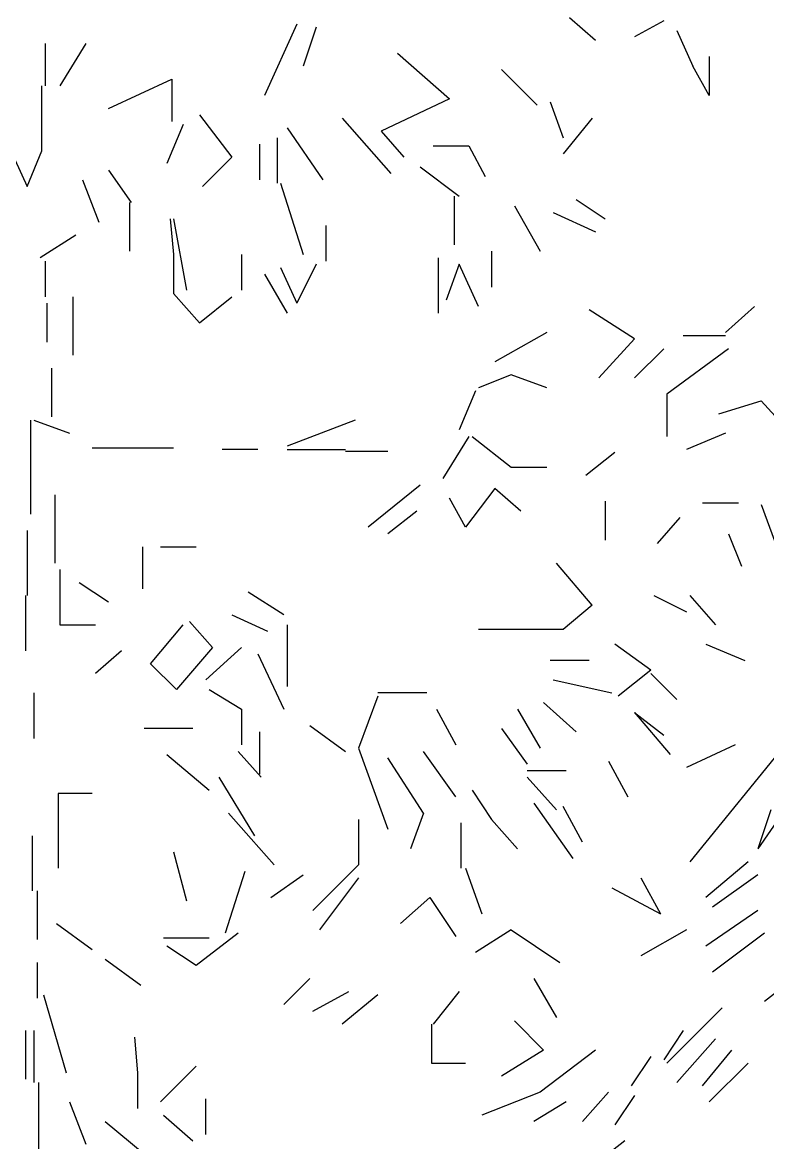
# Model space of a CAD drawing. Header units: metres. Extents: x -3.9 to 3.3, y 0 to 12.9.
# Drawn here: x 0.041 to 1.384, y 5.502 to 7.521 of the extents above; entities that cross this region are included whole.
import ezdxf

# ---------------------------------------------------------------- set-up
doc = ezdxf.new("R2010")
doc.units = ezdxf.units.M
doc.header["$LTSCALE"] = 0.2

msp = doc.modelspace()

# ---------------------------------------------------------------- linework, layer by layer
at = {"linetype": 'Continuous'}
for p, q in [((0.5355, 7.5184), (0.477, 7.3896)), ((0.5706, 7.5125), (0.5472, 7.4423)), ((0.5706, 7.5125), (0.5472, 7.4423)), ((0.5706, 7.5125), (0.5472, 7.4423)), ((1.027, 7.5301), (1.0739, 7.4891)), ((1.027, 7.5301), (1.0739, 7.4891)), ((1.027, 7.5301), (1.0739, 7.4891)), ((1.027, 7.5301), (1.0739, 7.4891)), ((1.1968, 7.5242), (1.1441, 7.495)), ((1.1968, 7.5242), (1.1441, 7.495)), ((1.1968, 7.5242), (1.1441, 7.495)), ((1.1968, 7.5242), (1.1441, 7.495)), ((1.1968, 7.5242), (1.1441, 7.495)), ((1.1968, 7.5242), (1.1441, 7.495)), ((1.2202, 7.5067), (1.2494, 7.4423)), ((1.2202, 7.5067), (1.2494, 7.4423)), ((1.2202, 7.5067), (1.2494, 7.4423)), ((1.2202, 7.5067), (1.2494, 7.4423)), ((1.2202, 7.5067), (1.2494, 7.4423)), ((1.2202, 7.5067), (1.2494, 7.4423)), ((1.2202, 7.5067), (1.2494, 7.4423)), ((1.2202, 7.5067), (1.2494, 7.4423)), ((1.2202, 7.5067), (1.2494, 7.4423)), ((1.2202, 7.5067), (1.2494, 7.4423)), ((0.0819, 7.4833), (0.0819, 7.4072)), ((0.0819, 7.4833), (0.0819, 7.4072)), ((0.0819, 7.4833), (0.0819, 7.4072)), ((0.0819, 7.4833), (0.0819, 7.4072)), ((0.0819, 7.4833), (0.0819, 7.4072)), ((0.0819, 7.4833), (0.0819, 7.4072)), ((0.0819, 7.4833), (0.0819, 7.4072)), ((0.1551, 7.4833), (0.1083, 7.4072)), ((0.1551, 7.4833), (0.1083, 7.4072)), ((0.1551, 7.4833), (0.1083, 7.4072)), ((0.1551, 7.4833), (0.1083, 7.4072)), ((0.1551, 7.4833), (0.1083, 7.4072)), ((0.1551, 7.4833), (0.1083, 7.4072)), ((0.7169, 7.4657), (0.8105, 7.3838)), ((0.7169, 7.4657), (0.8105, 7.3838)), ((0.7169, 7.4657), (0.8105, 7.3838)), ((0.7169, 7.4657), (0.8105, 7.3838)), ((0.7169, 7.4657), (0.8105, 7.3838)), ((0.7169, 7.4657), (0.8105, 7.3838)), ((0.7169, 7.4657), (0.8105, 7.3838)), ((0.7169, 7.4657), (0.8105, 7.3838)), ((0.7169, 7.4657), (0.8105, 7.3838)), ((0.7169, 7.4657), (0.8105, 7.3838)), ((0.7169, 7.4657), (0.8105, 7.3838)), ((0.7169, 7.4657), (0.8105, 7.3838)), ((1.2787, 7.4599), (1.2787, 7.3896)), ((0.9042, 7.4364), (0.9685, 7.3721)), ((0.9042, 7.4364), (0.9685, 7.3721)), ((0.9042, 7.4364), (0.9685, 7.3721)), ((1.2787, 7.3896), (1.2494, 7.4423)), ((0.1961, 7.3662), (0.3102, 7.4189)), ((0.1961, 7.3662), (0.3102, 7.4189)), ((0.1961, 7.3662), (0.3102, 7.4189)), ((0.1961, 7.3662), (0.3102, 7.4189)), ((0.1961, 7.3662), (0.3102, 7.4189)), ((0.1961, 7.3662), (0.3102, 7.4189)), ((0.3102, 7.4189), (0.3102, 7.3428)), ((0.3102, 7.4189), (0.3102, 7.3428)), ((0.3102, 7.4189), (0.3102, 7.3428)), ((0.3102, 7.4189), (0.3102, 7.3428)), ((0.3102, 7.4189), (0.3102, 7.3428)), ((0.3102, 7.4189), (0.3102, 7.3428)), ((0.0761, 7.2901), (0.0761, 7.4072)), ((0.8105, 7.3838), (0.6876, 7.3253)), ((0.8105, 7.3838), (0.6876, 7.3253)), ((0.8105, 7.3838), (0.6876, 7.3253)), ((0.8105, 7.3838), (0.6876, 7.3253)), ((0.8105, 7.3838), (0.6876, 7.3253)), ((0.8105, 7.3838), (0.6876, 7.3253)), ((0.8105, 7.3838), (0.6876, 7.3253)), ((0.8105, 7.3838), (0.6876, 7.3253)), ((0.8105, 7.3838), (0.6876, 7.3253)), ((0.8105, 7.3838), (0.6876, 7.3253)), ((0.8105, 7.3838), (0.6876, 7.3253)), ((0.8105, 7.3838), (0.6876, 7.3253)), ((0.9919, 7.3779), (1.0153, 7.3135)), ((0.9919, 7.3779), (1.0153, 7.3135)), ((0.9919, 7.3779), (1.0153, 7.3135)), ((0.3599, 7.3545), (0.4184, 7.2784)), ((0.3599, 7.3545), (0.4184, 7.2784)), ((0.3306, 7.337), (0.3014, 7.2667)), ((0.5179, 7.3311), (0.5823, 7.2375)), ((0.5179, 7.3311), (0.5823, 7.2375)), ((0.5179, 7.3311), (0.5823, 7.2375)), ((0.5179, 7.3311), (0.5823, 7.2375)), ((0.5179, 7.3311), (0.5823, 7.2375)), ((0.5179, 7.3311), (0.5823, 7.2375)), ((0.6174, 7.3487), (0.7052, 7.2492)), ((0.6174, 7.3487), (0.7052, 7.2492)), ((0.6174, 7.3487), (0.7052, 7.2492)), ((0.6174, 7.3487), (0.7052, 7.2492)), ((0.6174, 7.3487), (0.7052, 7.2492)), ((1.068, 7.3487), (1.0153, 7.2843)), ((1.068, 7.3487), (1.0153, 7.2843)), ((0.5004, 7.3135), (0.5004, 7.2316)), ((0.5004, 7.3135), (0.5004, 7.2316)), ((0.6876, 7.3253), (0.7286, 7.2784)), ((0.6876, 7.3253), (0.7286, 7.2784)), ((0.6876, 7.3253), (0.7286, 7.2784)), ((0.6876, 7.3253), (0.7286, 7.2784)), ((0.6876, 7.3253), (0.7286, 7.2784)), ((0.6876, 7.3253), (0.7286, 7.2784)), ((0.6876, 7.3253), (0.7286, 7.2784)), ((0.6876, 7.3253), (0.7286, 7.2784)), ((0.6876, 7.3253), (0.7286, 7.2784)), ((0.6876, 7.3253), (0.7286, 7.2784)), ((0.6876, 7.3253), (0.7286, 7.2784)), ((0.6876, 7.3253), (0.7286, 7.2784)), ((0.0146, 7.3018), (0.0497, 7.2258)), ((0.0497, 7.2258), (0.0761, 7.2901)), ((0.4682, 7.3018), (0.4682, 7.2375)), ((0.4682, 7.3018), (0.4682, 7.2375)), ((0.7813, 7.2989), (0.8456, 7.2989)), ((0.7813, 7.2989), (0.8456, 7.2989)), ((0.7813, 7.2989), (0.8456, 7.2989)), ((0.7813, 7.2989), (0.8456, 7.2989)), ((0.7813, 7.2989), (0.8456, 7.2989)), ((0.7813, 7.2989), (0.8456, 7.2989)), ((0.7813, 7.2989), (0.8456, 7.2989)), ((0.7813, 7.2989), (0.8456, 7.2989)), ((0.8456, 7.2989), (0.8749, 7.2433)), ((0.8456, 7.2989), (0.8749, 7.2433)), ((0.8456, 7.2989), (0.8749, 7.2433)), ((0.8456, 7.2989), (0.8749, 7.2433)), ((0.8456, 7.2989), (0.8749, 7.2433)), ((0.8456, 7.2989), (0.8749, 7.2433)), ((0.8456, 7.2989), (0.8749, 7.2433)), ((0.8456, 7.2989), (0.8749, 7.2433)), ((0.4184, 7.2784), (0.3658, 7.2258)), ((0.4184, 7.2784), (0.3658, 7.2258)), ((0.1961, 7.255), (0.237, 7.1965)), ((0.7579, 7.2609), (0.8281, 7.2082)), ((0.7579, 7.2609), (0.8281, 7.2082)), ((0.7579, 7.2609), (0.8281, 7.2082)), ((0.7579, 7.2609), (0.8281, 7.2082)), ((0.7579, 7.2609), (0.8281, 7.2082)), ((0.7579, 7.2609), (0.8281, 7.2082)), ((0.7579, 7.2609), (0.8281, 7.2082)), ((0.7579, 7.2609), (0.8281, 7.2082)), ((0.7579, 7.2609), (0.8281, 7.2082)), ((0.1492, 7.2375), (0.1785, 7.1614)), ((0.1492, 7.2375), (0.1785, 7.1614)), ((0.1492, 7.2375), (0.1785, 7.1614)), ((0.1492, 7.2375), (0.1785, 7.1614)), ((0.5062, 7.2316), (0.5472, 7.1029)), ((0.5062, 7.2316), (0.5472, 7.1029)), ((0.8193, 7.2082), (0.8193, 7.1204)), ((0.8193, 7.2082), (0.8193, 7.1204)), ((0.8193, 7.2082), (0.8193, 7.1204)), ((0.8193, 7.2082), (0.8193, 7.1204)), ((0.8193, 7.2082), (0.8193, 7.1204)), ((0.8193, 7.2082), (0.8193, 7.1204)), ((0.8193, 7.2082), (0.8193, 7.1204)), ((0.8193, 7.2082), (0.8193, 7.1204)), ((0.8193, 7.2082), (0.8193, 7.1204)), ((0.8193, 7.2082), (0.8193, 7.1204)), ((0.2341, 7.1965), (0.2341, 7.1087)), ((0.2341, 7.1965), (0.2341, 7.1087)), ((0.2341, 7.1965), (0.2341, 7.1087)), ((0.9276, 7.1907), (0.9744, 7.1087)), ((0.9276, 7.1907), (0.9744, 7.1087)), ((1.0388, 7.2024), (1.0914, 7.1672)), ((0.9978, 7.1789), (1.0739, 7.1438)), ((0.9978, 7.1789), (1.0739, 7.1438)), ((0.3072, 7.1672), (0.3131, 7.1029)), ((0.3072, 7.1672), (0.3131, 7.1029)), ((0.3072, 7.1672), (0.3131, 7.1029)), ((0.3072, 7.1672), (0.3131, 7.1029)), ((0.3072, 7.1672), (0.3131, 7.1029)), ((0.3072, 7.1672), (0.3131, 7.1029)), ((0.3072, 7.1672), (0.3131, 7.1029)), ((0.3072, 7.1672), (0.3131, 7.1029)), ((0.3072, 7.1672), (0.3131, 7.1029)), ((0.3072, 7.1672), (0.3131, 7.1029)), ((0.3072, 7.1672), (0.3131, 7.1029)), ((0.3131, 7.1672), (0.3365, 7.0385)), ((0.3131, 7.1672), (0.3365, 7.0385)), ((0.5881, 7.1555), (0.5881, 7.0912)), ((0.5881, 7.1555), (0.5881, 7.0912)), ((0.5881, 7.1555), (0.5881, 7.0912)), ((0.5881, 7.1555), (0.5881, 7.0912)), ((0.1375, 7.138), (0.0731, 7.097)), ((0.1375, 7.138), (0.0731, 7.097)), ((0.1375, 7.138), (0.0731, 7.097)), ((0.1375, 7.138), (0.0731, 7.097)), ((0.8866, 7.1087), (0.8866, 7.0443)), ((0.8866, 7.1087), (0.8866, 7.0443)), ((0.0819, 7.0912), (0.0819, 7.0268)), ((0.3131, 7.1029), (0.3131, 7.0326)), ((0.3131, 7.1029), (0.3131, 7.0326)), ((0.3131, 7.1029), (0.3131, 7.0326)), ((0.3131, 7.1029), (0.3131, 7.0326)), ((0.3131, 7.1029), (0.3131, 7.0326)), ((0.3131, 7.1029), (0.3131, 7.0326)), ((0.3131, 7.1029), (0.3131, 7.0326)), ((0.3131, 7.1029), (0.3131, 7.0326)), ((0.3131, 7.1029), (0.3131, 7.0326)), ((0.3131, 7.1029), (0.3131, 7.0326)), ((0.3131, 7.1029), (0.3131, 7.0326)), ((0.436, 7.1029), (0.436, 7.0385)), ((0.436, 7.1029), (0.436, 7.0385)), ((0.436, 7.1029), (0.436, 7.0385)), ((0.79, 7.097), (0.79, 6.9975)), ((0.79, 7.097), (0.79, 6.9975)), ((0.79, 7.097), (0.79, 6.9975)), ((0.79, 7.097), (0.79, 6.9975)), ((0.79, 7.097), (0.79, 6.9975)), ((0.79, 7.097), (0.79, 6.9975)), ((0.79, 7.097), (0.79, 6.9975)), ((0.79, 7.097), (0.79, 6.9975)), ((0.79, 7.097), (0.79, 6.9975)), ((0.79, 7.097), (0.79, 6.9975)), ((0.477, 7.0678), (0.5179, 6.9975)), ((0.477, 7.0678), (0.5179, 6.9975)), ((0.477, 7.0678), (0.5179, 6.9975)), ((0.477, 7.0678), (0.5179, 6.9975)), ((0.477, 7.0678), (0.5179, 6.9975)), ((0.477, 7.0678), (0.5179, 6.9975)), ((0.5062, 7.0795), (0.5355, 7.0151)), ((0.5062, 7.0795), (0.5355, 7.0151)), ((0.5706, 7.0853), (0.5355, 7.0151)), ((0.5706, 7.0853), (0.5355, 7.0151)), ((0.8281, 7.0853), (0.8047, 7.0209)), ((0.8281, 7.0853), (0.8047, 7.0209)), ((0.8632, 7.0092), (0.8281, 7.0853)), ((0.8632, 7.0092), (0.8281, 7.0853)), ((0.1317, 7.0268), (0.1317, 6.9215)), ((0.1317, 7.0268), (0.1317, 6.9215)), ((0.3131, 7.0326), (0.3599, 6.98)), ((0.3131, 7.0326), (0.3599, 6.98)), ((0.3131, 7.0326), (0.3599, 6.98)), ((0.3131, 7.0326), (0.3599, 6.98)), ((0.3131, 7.0326), (0.3599, 6.98)), ((0.3131, 7.0326), (0.3599, 6.98)), ((0.3131, 7.0326), (0.3599, 6.98)), ((0.3131, 7.0326), (0.3599, 6.98)), ((0.3131, 7.0326), (0.3599, 6.98)), ((0.3131, 7.0326), (0.3599, 6.98)), ((0.3131, 7.0326), (0.3599, 6.98)), ((0.3599, 6.98), (0.4184, 7.0268)), ((0.3599, 6.98), (0.4184, 7.0268)), ((0.3599, 6.98), (0.4184, 7.0268)), ((0.3599, 6.98), (0.4184, 7.0268)), ((0.3599, 6.98), (0.4184, 7.0268)), ((0.3599, 6.98), (0.4184, 7.0268)), ((0.3599, 6.98), (0.4184, 7.0268)), ((0.3599, 6.98), (0.4184, 7.0268)), ((0.3599, 6.98), (0.4184, 7.0268)), ((0.3599, 6.98), (0.4184, 7.0268)), ((0.3599, 6.98), (0.4184, 7.0268)), ((0.0849, 7.0151), (0.0849, 6.9449)), ((0.0849, 7.0151), (0.0849, 6.9449)), ((0.0849, 7.0151), (0.0849, 6.9449)), ((0.0849, 7.0151), (0.0849, 6.9449)), ((0.0849, 7.0151), (0.0849, 6.9449)), ((0.0849, 7.0151), (0.0849, 6.9449)), ((0.0849, 7.0151), (0.0849, 6.9449)), ((0.0849, 7.0151), (0.0849, 6.9449)), ((1.3606, 7.0092), (1.3079, 6.9624)), ((1.3606, 7.0092), (1.3079, 6.9624)), ((1.3606, 7.0092), (1.3079, 6.9624)), ((1.1441, 6.9507), (1.0622, 7.0034)), ((1.1441, 6.9507), (1.0622, 7.0034)), ((1.1441, 6.9507), (1.0622, 7.0034)), ((1.1441, 6.9507), (1.0622, 7.0034)), ((0.9861, 6.9624), (0.8925, 6.9097)), ((0.9861, 6.9624), (0.8925, 6.9097)), ((0.9861, 6.9624), (0.8925, 6.9097)), ((0.9861, 6.9624), (0.8925, 6.9097)), ((1.1441, 6.9507), (1.0797, 6.8805)), ((1.1441, 6.9507), (1.0797, 6.8805)), ((1.3079, 6.9566), (1.2319, 6.9566)), ((1.3079, 6.9566), (1.2319, 6.9566)), ((1.3079, 6.9566), (1.2319, 6.9566)), ((1.3079, 6.9566), (1.2319, 6.9566)), ((1.1968, 6.9332), (1.1441, 6.8805)), ((1.1968, 6.9332), (1.1441, 6.8805)), ((1.1968, 6.9332), (1.1441, 6.8805)), ((1.1968, 6.9332), (1.1441, 6.8805)), ((1.3138, 6.9332), (1.2026, 6.8512)), ((1.3138, 6.9332), (1.2026, 6.8512)), ((1.3138, 6.9332), (1.2026, 6.8512)), ((1.3138, 6.9332), (1.2026, 6.8512)), ((0.0936, 6.898), (0.0936, 6.8103)), ((0.9217, 6.8863), (0.8632, 6.8629)), ((0.9217, 6.8863), (0.8632, 6.8629)), ((0.9217, 6.8863), (0.8632, 6.8629)), ((0.9217, 6.8863), (0.8632, 6.8629)), ((0.9217, 6.8863), (0.8632, 6.8629)), ((0.9217, 6.8863), (0.8632, 6.8629)), ((0.9217, 6.8863), (0.8632, 6.8629)), ((0.9217, 6.8863), (0.8632, 6.8629)), ((0.9217, 6.8863), (0.8632, 6.8629)), ((0.9861, 6.8629), (0.9217, 6.8863)), ((0.9861, 6.8629), (0.9217, 6.8863)), ((0.9861, 6.8629), (0.9217, 6.8863)), ((0.9861, 6.8629), (0.9217, 6.8863)), ((0.9861, 6.8629), (0.9217, 6.8863)), ((0.9861, 6.8629), (0.9217, 6.8863)), ((0.9861, 6.8629), (0.9217, 6.8863)), ((0.9861, 6.8629), (0.9217, 6.8863)), ((0.9861, 6.8629), (0.9217, 6.8863)), ((0.8573, 6.8571), (0.8281, 6.7869)), ((0.8573, 6.8571), (0.8281, 6.7869)), ((0.8573, 6.8571), (0.8281, 6.7869)), ((0.8573, 6.8571), (0.8281, 6.7869)), ((1.2026, 6.8512), (1.2026, 6.7752)), ((1.2026, 6.8512), (1.2026, 6.7752)), ((1.2026, 6.8512), (1.2026, 6.7752)), ((1.2026, 6.8512), (1.2026, 6.7752)), ((1.2962, 6.8161), (1.3723, 6.8395)), ((1.2962, 6.8161), (1.3723, 6.8395)), ((1.2962, 6.8161), (1.3723, 6.8395)), ((1.2962, 6.8161), (1.3723, 6.8395)), ((1.2962, 6.8161), (1.3723, 6.8395)), ((1.2962, 6.8161), (1.3723, 6.8395)), ((1.2962, 6.8161), (1.3723, 6.8395)), ((1.3723, 6.8395), (1.4309, 6.7752)), ((1.3723, 6.8395), (1.4309, 6.7752)), ((1.3723, 6.8395), (1.4309, 6.7752)), ((1.3723, 6.8395), (1.4309, 6.7752)), ((1.3723, 6.8395), (1.4309, 6.7752)), ((1.3723, 6.8395), (1.4309, 6.7752)), ((1.3723, 6.8395), (1.4309, 6.7752)), ((0.0556, 6.8044), (0.0556, 6.6347)), ((0.0556, 6.8044), (0.0556, 6.6347)), ((0.0556, 6.8044), (0.0556, 6.6347)), ((0.0556, 6.8044), (0.0556, 6.6347)), ((0.0556, 6.8044), (0.0556, 6.6347)), ((0.0614, 6.8044), (0.1258, 6.781)), ((0.0614, 6.8044), (0.1258, 6.781)), ((0.0614, 6.8044), (0.1258, 6.781)), ((0.6408, 6.8044), (0.5179, 6.7576)), ((0.6408, 6.8044), (0.5179, 6.7576)), ((0.6408, 6.8044), (0.5179, 6.7576)), ((0.6408, 6.8044), (0.5179, 6.7576)), ((0.6408, 6.8044), (0.5179, 6.7576)), ((0.6408, 6.8044), (0.5179, 6.7576)), ((0.8456, 6.7752), (0.7988, 6.6991)), ((0.8456, 6.7752), (0.7988, 6.6991)), ((0.8515, 6.7752), (0.9217, 6.7196)), ((0.8515, 6.7752), (0.9217, 6.7196)), ((0.8515, 6.7752), (0.9217, 6.7196)), ((0.8515, 6.7752), (0.9217, 6.7196)), ((1.3079, 6.781), (1.2377, 6.7517)), ((1.3079, 6.781), (1.2377, 6.7517)), ((1.3079, 6.781), (1.2377, 6.7517)), ((1.3079, 6.781), (1.2377, 6.7517)), ((1.3079, 6.781), (1.2377, 6.7517)), ((1.3079, 6.781), (1.2377, 6.7517)), ((1.3079, 6.781), (1.2377, 6.7517)), ((0.1668, 6.7547), (0.3131, 6.7547)), ((0.1668, 6.7547), (0.3131, 6.7547)), ((0.1668, 6.7547), (0.3131, 6.7547)), ((0.1668, 6.7547), (0.3131, 6.7547)), ((0.1668, 6.7547), (0.3131, 6.7547)), ((0.1668, 6.7547), (0.3131, 6.7547)), ((0.1668, 6.7547), (0.3131, 6.7547)), ((0.1668, 6.7547), (0.3131, 6.7547)), ((0.1668, 6.7547), (0.3131, 6.7547)), ((0.1668, 6.7547), (0.3131, 6.7547)), ((0.1668, 6.7547), (0.3131, 6.7547)), ((0.1668, 6.7547), (0.3131, 6.7547)), ((0.1668, 6.7547), (0.3131, 6.7547)), ((0.1668, 6.7547), (0.3131, 6.7547)), ((0.1668, 6.7547), (0.3131, 6.7547)), ((0.1668, 6.7547), (0.3131, 6.7547)), ((0.1668, 6.7547), (0.3131, 6.7547)), ((0.4653, 6.7517), (0.4009, 6.7517)), ((0.4653, 6.7517), (0.4009, 6.7517)), ((0.4653, 6.7517), (0.4009, 6.7517)), ((0.4653, 6.7517), (0.4009, 6.7517)), ((0.4653, 6.7517), (0.4009, 6.7517)), ((0.4653, 6.7517), (0.4009, 6.7517)), ((0.5179, 6.7517), (0.6233, 6.7517)), ((0.5179, 6.7517), (0.6233, 6.7517)), ((0.6233, 6.7488), (0.6993, 6.7488)), ((0.6233, 6.7488), (0.6993, 6.7488)), ((0.6233, 6.7488), (0.6993, 6.7488)), ((1.109, 6.7459), (1.0563, 6.7049)), ((1.109, 6.7459), (1.0563, 6.7049)), ((1.109, 6.7459), (1.0563, 6.7049)), ((1.109, 6.7459), (1.0563, 6.7049)), ((1.109, 6.7459), (1.0563, 6.7049)), ((1.109, 6.7459), (1.0563, 6.7049)), ((1.109, 6.7459), (1.0563, 6.7049)), ((1.109, 6.7459), (1.0563, 6.7049)), ((1.109, 6.7459), (1.0563, 6.7049)), ((1.109, 6.7459), (1.0563, 6.7049)), ((1.109, 6.7459), (1.0563, 6.7049)), ((1.109, 6.7459), (1.0563, 6.7049)), ((1.109, 6.7459), (1.0563, 6.7049)), ((1.109, 6.7459), (1.0563, 6.7049)), ((1.109, 6.7459), (1.0563, 6.7049)), ((1.109, 6.7459), (1.0563, 6.7049)), ((1.109, 6.7459), (1.0563, 6.7049)), ((1.109, 6.7459), (1.0563, 6.7049)), ((0.9217, 6.7196), (0.9861, 6.7196)), ((0.9217, 6.7196), (0.9861, 6.7196)), ((0.9217, 6.7196), (0.9861, 6.7196)), ((0.9217, 6.7196), (0.9861, 6.7196)), ((0.7579, 6.6874), (0.6642, 6.6113)), ((0.7579, 6.6874), (0.6642, 6.6113)), ((0.0995, 6.6698), (0.0995, 6.5469)), ((0.0995, 6.6698), (0.0995, 6.5469)), ((0.8398, 6.6113), (0.8105, 6.664)), ((0.8398, 6.6113), (0.8105, 6.664)), ((0.8398, 6.6113), (0.8105, 6.664)), ((0.8398, 6.6113), (0.8105, 6.664)), ((0.8925, 6.6815), (0.8398, 6.6113)), ((0.8925, 6.6815), (0.8398, 6.6113)), ((0.8925, 6.6815), (0.8398, 6.6113)), ((0.8925, 6.6815), (0.8398, 6.6113)), ((0.9393, 6.6406), (0.8925, 6.6815)), ((0.9393, 6.6406), (0.8925, 6.6815)), ((0.9393, 6.6406), (0.8925, 6.6815)), ((0.9393, 6.6406), (0.8925, 6.6815)), ((1.0914, 6.6581), (1.0914, 6.5879)), ((1.0914, 6.6581), (1.0914, 6.5879)), ((1.0914, 6.6581), (1.0914, 6.5879)), ((1.0914, 6.6581), (1.0914, 6.5879)), ((1.0914, 6.6581), (1.0914, 6.5879)), ((1.0914, 6.6581), (1.0914, 6.5879)), ((1.267, 6.6552), (1.3314, 6.6552)), ((1.267, 6.6552), (1.3314, 6.6552)), ((1.267, 6.6552), (1.3314, 6.6552)), ((1.267, 6.6552), (1.3314, 6.6552)), ((1.3723, 6.6523), (1.4133, 6.5411)), ((1.3723, 6.6523), (1.4133, 6.5411)), ((0.752, 6.6406), (0.6993, 6.5996)), ((0.752, 6.6406), (0.6993, 6.5996)), ((0.752, 6.6406), (0.6993, 6.5996)), ((0.752, 6.6406), (0.6993, 6.5996)), ((1.226, 6.6288), (1.1851, 6.582)), ((1.226, 6.6288), (1.1851, 6.582)), ((0.0497, 6.6054), (0.0497, 6.4884)), ((1.3138, 6.5996), (1.3372, 6.5411)), ((1.3138, 6.5996), (1.3372, 6.5411)), ((1.3138, 6.5996), (1.3372, 6.5411)), ((1.3138, 6.5996), (1.3372, 6.5411)), ((1.3138, 6.5996), (1.3372, 6.5411)), ((1.3138, 6.5996), (1.3372, 6.5411)), ((1.3138, 6.5996), (1.3372, 6.5411)), ((1.3138, 6.5996), (1.3372, 6.5411)), ((1.3138, 6.5996), (1.3372, 6.5411)), ((1.3138, 6.5996), (1.3372, 6.5411)), ((1.3138, 6.5996), (1.3372, 6.5411)), ((1.3138, 6.5996), (1.3372, 6.5411)), ((0.2575, 6.5762), (0.2575, 6.5001)), ((0.2897, 6.5762), (0.3541, 6.5762)), ((0.2897, 6.5762), (0.3541, 6.5762)), ((0.2897, 6.5762), (0.3541, 6.5762)), ((0.2897, 6.5762), (0.3541, 6.5762)), ((0.2897, 6.5762), (0.3541, 6.5762)), ((0.2897, 6.5762), (0.3541, 6.5762)), ((0.2897, 6.5762), (0.3541, 6.5762)), ((0.2897, 6.5762), (0.3541, 6.5762)), ((1.068, 6.4708), (1.0036, 6.5469)), ((1.068, 6.4708), (1.0036, 6.5469)), ((1.068, 6.4708), (1.0036, 6.5469)), ((1.068, 6.4708), (1.0036, 6.5469)), ((0.1083, 6.5352), (0.1083, 6.4357)), ((0.1083, 6.5352), (0.1083, 6.4357)), ((0.1083, 6.5352), (0.1083, 6.4357)), ((0.1083, 6.5352), (0.1083, 6.4357)), ((0.1083, 6.5352), (0.1083, 6.4357)), ((0.1083, 6.5352), (0.1083, 6.4357)), ((0.1083, 6.5352), (0.1083, 6.4357)), ((0.1083, 6.5352), (0.1083, 6.4357)), ((0.1083, 6.5352), (0.1083, 6.4357)), ((0.1083, 6.5352), (0.1083, 6.4357)), ((0.1083, 6.5352), (0.1083, 6.4357)), ((0.1083, 6.5352), (0.1083, 6.4357)), ((0.1083, 6.5352), (0.1083, 6.4357)), ((0.1434, 6.5118), (0.1961, 6.4767)), ((0.1434, 6.5118), (0.1961, 6.4767)), ((0.1434, 6.5118), (0.1961, 6.4767)), ((0.0468, 6.4884), (0.0468, 6.3889)), ((0.0468, 6.4884), (0.0468, 6.3889)), ((0.0468, 6.4884), (0.0468, 6.3889)), ((0.0468, 6.4884), (0.0468, 6.3889)), ((0.0468, 6.4884), (0.0468, 6.3889)), ((0.5121, 6.4533), (0.4477, 6.4942)), ((0.5121, 6.4533), (0.4477, 6.4942)), ((0.5121, 6.4533), (0.4477, 6.4942)), ((0.5121, 6.4533), (0.4477, 6.4942)), ((0.5121, 6.4533), (0.4477, 6.4942)), ((0.5121, 6.4533), (0.4477, 6.4942)), ((0.5121, 6.4533), (0.4477, 6.4942)), ((0.5121, 6.4533), (0.4477, 6.4942)), ((0.5121, 6.4533), (0.4477, 6.4942)), ((0.5121, 6.4533), (0.4477, 6.4942)), ((1.1792, 6.4884), (1.2377, 6.4591)), ((1.2436, 6.4884), (1.2904, 6.4357)), ((1.068, 6.4708), (1.0153, 6.4269)), ((0.3423, 6.4416), (0.3833, 6.3948)), ((0.3423, 6.4416), (0.3833, 6.3948)), ((0.3423, 6.4416), (0.3833, 6.3948)), ((0.3423, 6.4416), (0.3833, 6.3948)), ((0.3423, 6.4416), (0.3833, 6.3948)), ((0.3423, 6.4416), (0.3833, 6.3948)), ((0.3423, 6.4416), (0.3833, 6.3948)), ((0.4184, 6.4533), (0.4828, 6.424)), ((0.1083, 6.4357), (0.1727, 6.4357)), ((0.1083, 6.4357), (0.1727, 6.4357)), ((0.1083, 6.4357), (0.1727, 6.4357)), ((0.1083, 6.4357), (0.1727, 6.4357)), ((0.1083, 6.4357), (0.1727, 6.4357)), ((0.1083, 6.4357), (0.1727, 6.4357)), ((0.1083, 6.4357), (0.1727, 6.4357)), ((0.2721, 6.3655), (0.3306, 6.4357)), ((0.2721, 6.3655), (0.3306, 6.4357)), ((0.2721, 6.3655), (0.3306, 6.4357)), ((0.2721, 6.3655), (0.3306, 6.4357)), ((0.2721, 6.3655), (0.3306, 6.4357)), ((0.2721, 6.3655), (0.3306, 6.4357)), ((0.2721, 6.3655), (0.3306, 6.4357)), ((0.5179, 6.4357), (0.5179, 6.3245)), ((0.5179, 6.4357), (0.5179, 6.3245)), ((0.5179, 6.4357), (0.5179, 6.3245)), ((0.5179, 6.4357), (0.5179, 6.3245)), ((1.0153, 6.4269), (0.8632, 6.4269)), ((1.1734, 6.3538), (1.109, 6.4006)), ((1.2728, 6.4006), (1.3431, 6.3713)), ((0.2195, 6.3889), (0.1727, 6.3479)), ((0.3833, 6.3948), (0.3189, 6.3187)), ((0.3833, 6.3948), (0.3189, 6.3187)), ((0.3833, 6.3948), (0.3189, 6.3187)), ((0.3833, 6.3948), (0.3189, 6.3187)), ((0.3833, 6.3948), (0.3189, 6.3187)), ((0.3833, 6.3948), (0.3189, 6.3187)), ((0.3833, 6.3948), (0.3189, 6.3187)), ((0.436, 6.3948), (0.3716, 6.3362)), ((0.436, 6.3948), (0.3716, 6.3362)), ((0.436, 6.3948), (0.3716, 6.3362)), ((0.436, 6.3948), (0.3716, 6.3362)), ((0.436, 6.3948), (0.3716, 6.3362)), ((0.4653, 6.3831), (0.5121, 6.2836)), ((0.3189, 6.3187), (0.2721, 6.3655)), ((0.3189, 6.3187), (0.2721, 6.3655)), ((0.3189, 6.3187), (0.2721, 6.3655)), ((0.3189, 6.3187), (0.2721, 6.3655)), ((0.3189, 6.3187), (0.2721, 6.3655)), ((0.3189, 6.3187), (0.2721, 6.3655)), ((0.3189, 6.3187), (0.2721, 6.3655)), ((1.0622, 6.3713), (0.9919, 6.3713)), ((1.1734, 6.3538), (1.1148, 6.307)), ((1.1734, 6.3538), (1.1148, 6.307)), ((1.1734, 6.3538), (1.1148, 6.307)), ((1.1734, 6.3538), (1.1148, 6.307)), ((1.1734, 6.3538), (1.1148, 6.307)), ((1.1734, 6.3538), (1.1148, 6.307)), ((1.1734, 6.3538), (1.1148, 6.307)), ((1.1734, 6.3538), (1.1148, 6.307)), ((1.1734, 6.3479), (1.2202, 6.3011)), ((1.1734, 6.3479), (1.2202, 6.3011)), ((1.1734, 6.3479), (1.2202, 6.3011)), ((1.1734, 6.3479), (1.2202, 6.3011)), ((1.1734, 6.3479), (1.2202, 6.3011)), ((0.9978, 6.3362), (1.1031, 6.3128)), ((0.9978, 6.3362), (1.1031, 6.3128)), ((0.9978, 6.3362), (1.1031, 6.3128)), ((0.9978, 6.3362), (1.1031, 6.3128)), ((0.9978, 6.3362), (1.1031, 6.3128)), ((0.9978, 6.3362), (1.1031, 6.3128)), ((0.9978, 6.3362), (1.1031, 6.3128)), ((0.9978, 6.3362), (1.1031, 6.3128)), ((0.9978, 6.3362), (1.1031, 6.3128)), ((0.9978, 6.3362), (1.1031, 6.3128)), ((0.0614, 6.3128), (0.0614, 6.2309)), ((0.0614, 6.3128), (0.0614, 6.2309)), ((0.0614, 6.3128), (0.0614, 6.2309)), ((0.0614, 6.3128), (0.0614, 6.2309)), ((0.3775, 6.3187), (0.436, 6.2836)), ((0.6818, 6.307), (0.6467, 6.2133)), ((0.7696, 6.3128), (0.6818, 6.3128)), ((0.7696, 6.3128), (0.6818, 6.3128)), ((0.7696, 6.3128), (0.6818, 6.3128)), ((0.436, 6.2836), (0.436, 6.2192)), ((0.436, 6.2836), (0.436, 6.2192)), ((0.436, 6.2836), (0.436, 6.2192)), ((0.7871, 6.2836), (0.8222, 6.2192)), ((0.7871, 6.2836), (0.8222, 6.2192)), ((0.7871, 6.2836), (0.8222, 6.2192)), ((0.7871, 6.2836), (0.8222, 6.2192)), ((0.7871, 6.2836), (0.8222, 6.2192)), ((0.9334, 6.2836), (0.9744, 6.2133)), ((0.9334, 6.2836), (0.9744, 6.2133)), ((0.9334, 6.2836), (0.9744, 6.2133)), ((0.9334, 6.2836), (0.9744, 6.2133)), ((0.9334, 6.2836), (0.9744, 6.2133)), ((0.9334, 6.2836), (0.9744, 6.2133)), ((0.9802, 6.2953), (1.0388, 6.2426)), ((1.1441, 6.2777), (1.2085, 6.2016)), ((1.1441, 6.2777), (1.2085, 6.2016)), ((1.1441, 6.2777), (1.2085, 6.2016)), ((1.1441, 6.2777), (1.2085, 6.2016)), ((1.1441, 6.2777), (1.2085, 6.2016)), ((1.1441, 6.2777), (1.2085, 6.2016)), ((1.1441, 6.2777), (1.2085, 6.2016)), ((1.1441, 6.2777), (1.1968, 6.2367)), ((0.3482, 6.2485), (0.2604, 6.2485)), ((0.3482, 6.2485), (0.2604, 6.2485)), ((0.3482, 6.2485), (0.2604, 6.2485)), ((0.3482, 6.2485), (0.2604, 6.2485)), ((0.4682, 6.2426), (0.4682, 6.1665)), ((0.4682, 6.2426), (0.4682, 6.1665)), ((0.4682, 6.2426), (0.4682, 6.1665)), ((0.4682, 6.2426), (0.4682, 6.1665)), ((0.4682, 6.2426), (0.4682, 6.1665)), ((0.4682, 6.2426), (0.4682, 6.1665)), ((0.5589, 6.2543), (0.6233, 6.2075)), ((0.9042, 6.2485), (0.951, 6.1841)), ((0.9042, 6.2485), (0.951, 6.1841)), ((0.9042, 6.2485), (0.951, 6.1841)), ((1.3255, 6.2192), (1.2377, 6.1782)), ((1.3255, 6.2192), (1.2377, 6.1782)), ((1.3255, 6.2192), (1.2377, 6.1782)), ((1.3255, 6.2192), (1.2377, 6.1782)), ((1.425, 6.2309), (1.2436, 6.0085)), ((0.3014, 6.2016), (0.3775, 6.1373)), ((0.3014, 6.2016), (0.3775, 6.1373)), ((0.3014, 6.2016), (0.3775, 6.1373)), ((0.3014, 6.2016), (0.3775, 6.1373)), ((0.4301, 6.2075), (0.4711, 6.1607)), ((0.4301, 6.2075), (0.4711, 6.1607)), ((0.4301, 6.2075), (0.4711, 6.1607)), ((0.4301, 6.2075), (0.4711, 6.1607)), ((0.4301, 6.2075), (0.4711, 6.1607)), ((0.6467, 6.2133), (0.6993, 6.067)), ((0.6467, 6.2133), (0.6993, 6.067)), ((0.6467, 6.2133), (0.6993, 6.067)), ((0.6467, 6.2133), (0.6993, 6.067)), ((0.6467, 6.2133), (0.6993, 6.067)), ((0.6467, 6.2133), (0.6993, 6.067)), ((0.8222, 6.1256), (0.7637, 6.2075)), ((0.8222, 6.1256), (0.7637, 6.2075)), ((0.8222, 6.1256), (0.7637, 6.2075)), ((0.8222, 6.1256), (0.7637, 6.2075)), ((0.7637, 6.0963), (0.6993, 6.1958)), ((0.7637, 6.0963), (0.6993, 6.1958)), ((1.0973, 6.1899), (1.1324, 6.1256)), ((0.395, 6.1607), (0.4594, 6.0553)), ((0.395, 6.1607), (0.4594, 6.0553)), ((0.395, 6.1607), (0.4594, 6.0553)), ((0.395, 6.1607), (0.4594, 6.0553)), ((0.395, 6.1607), (0.4594, 6.0553)), ((0.395, 6.1607), (0.4594, 6.0553)), ((1.0212, 6.1724), (0.951, 6.1724)), ((1.0212, 6.1724), (0.951, 6.1724)), ((1.0212, 6.1724), (0.951, 6.1724)), ((1.0212, 6.1724), (0.951, 6.1724)), ((1.0212, 6.1724), (0.951, 6.1724)), ((0.951, 6.1607), (1.0036, 6.1021)), ((0.951, 6.1607), (1.0036, 6.1021)), ((0.951, 6.1607), (1.0036, 6.1021)), ((0.951, 6.1607), (1.0036, 6.1021)), ((0.951, 6.1607), (1.0036, 6.1021)), ((0.951, 6.1607), (1.0036, 6.1021)), ((0.1668, 6.1314), (0.1053, 6.1314)), ((0.1053, 6.1314), (0.1053, 6.0612)), ((0.8515, 6.1373), (0.8866, 6.0846)), ((1.4309, 6.1256), (1.3665, 6.0319)), ((0.9627, 6.1139), (1.0329, 6.0144)), ((1.0505, 6.0436), (1.0153, 6.108)), ((1.3899, 6.1021), (1.3665, 6.0319)), ((0.4126, 6.0963), (0.4535, 6.0495)), ((0.6467, 6.0846), (0.6467, 6.0027)), ((0.7637, 6.0963), (0.7403, 6.0319)), ((0.7637, 6.0963), (0.7403, 6.0319)), ((0.7637, 6.0963), (0.7403, 6.0319)), ((0.7637, 6.0963), (0.7403, 6.0319)), ((0.7637, 6.0963), (0.7403, 6.0319)), ((0.7637, 6.0963), (0.7403, 6.0319)), ((0.831, 6.0787), (0.831, 5.9968)), ((0.831, 6.0787), (0.831, 5.9968)), ((0.831, 6.0787), (0.831, 5.9968)), ((0.831, 6.0787), (0.831, 5.9968)), ((0.831, 6.0787), (0.831, 5.9968)), ((0.831, 6.0787), (0.831, 5.9968)), ((0.8866, 6.0846), (0.9334, 6.0319)), ((0.8866, 6.0846), (0.9334, 6.0319)), ((0.8866, 6.0846), (0.9334, 6.0319)), ((0.8866, 6.0846), (0.9334, 6.0319)), ((0.8866, 6.0846), (0.9334, 6.0319)), ((0.8866, 6.0846), (0.9334, 6.0319)), ((0.8866, 6.0846), (0.9334, 6.0319)), ((0.8866, 6.0846), (0.9334, 6.0319)), ((0.8866, 6.0846), (0.9334, 6.0319)), ((0.8866, 6.0846), (0.9334, 6.0319)), ((0.8866, 6.0846), (0.9334, 6.0319)), ((0.1053, 6.0612), (0.1053, 5.9968)), ((0.1053, 6.0612), (0.1053, 5.9968)), ((0.1053, 6.0612), (0.1053, 5.9968)), ((0.1053, 6.0612), (0.1053, 5.9968)), ((0.0585, 6.0553), (0.0585, 5.9558)), ((0.4535, 6.0495), (0.4945, 6.0027)), ((0.4535, 6.0495), (0.4945, 6.0027)), ((0.4535, 6.0495), (0.4945, 6.0027)), ((0.4535, 6.0495), (0.4945, 6.0027)), ((0.4535, 6.0495), (0.4945, 6.0027)), ((0.4535, 6.0495), (0.4945, 6.0027)), ((0.3131, 6.0261), (0.3365, 5.9383)), ((0.6467, 6.0027), (0.5647, 5.9207)), ((0.8398, 5.9968), (0.869, 5.9149)), ((0.8398, 5.9968), (0.869, 5.9149)), ((0.8398, 5.9968), (0.869, 5.9149)), ((0.8398, 5.9968), (0.869, 5.9149)), ((0.8398, 5.9968), (0.869, 5.9149)), ((0.8398, 5.9968), (0.869, 5.9149)), ((0.8398, 5.9968), (0.869, 5.9149)), ((0.8398, 5.9968), (0.869, 5.9149)), ((0.8398, 5.9968), (0.869, 5.9149)), ((0.8398, 5.9968), (0.869, 5.9149)), ((1.3489, 6.0085), (1.2728, 5.9441)), ((0.4418, 5.991), (0.4067, 5.8798)), ((0.4418, 5.991), (0.4067, 5.8798)), ((0.4418, 5.991), (0.4067, 5.8798)), ((0.4418, 5.991), (0.4067, 5.8798)), ((0.4418, 5.991), (0.4067, 5.8798)), ((0.4887, 5.9441), (0.5472, 5.9851)), ((0.4887, 5.9441), (0.5472, 5.9851)), ((0.6467, 5.9793), (0.5764, 5.8856)), ((0.6467, 5.9793), (0.5764, 5.8856)), ((0.6467, 5.9793), (0.5764, 5.8856)), ((0.6467, 5.9793), (0.5764, 5.8856)), ((0.6467, 5.9793), (0.5764, 5.8856)), ((1.1558, 5.9793), (1.1909, 5.9149)), ((1.1558, 5.9793), (1.1909, 5.9149)), ((1.3665, 5.9851), (1.2845, 5.9266)), ((1.3665, 5.9851), (1.2845, 5.9266)), ((1.3665, 5.9851), (1.2845, 5.9266)), ((1.3665, 5.9851), (1.2845, 5.9266)), ((1.1031, 5.9617), (1.1909, 5.9149)), ((0.0673, 5.9558), (0.0673, 5.8681)), ((0.0673, 5.9558), (0.0673, 5.8681)), ((0.7754, 5.9441), (0.7227, 5.8973)), ((0.7754, 5.9441), (0.8222, 5.8739)), ((0.7754, 5.9441), (0.8222, 5.8739)), ((0.7754, 5.9441), (0.8222, 5.8739)), ((0.7754, 5.9441), (0.8222, 5.8739)), ((0.7754, 5.9441), (0.8222, 5.8739)), ((0.7754, 5.9441), (0.8222, 5.8739)), ((0.7754, 5.9441), (0.8222, 5.8739)), ((1.3665, 5.9207), (1.2728, 5.8564)), ((0.1024, 5.8973), (0.1668, 5.8505)), ((0.1024, 5.8973), (0.1668, 5.8505)), ((0.1024, 5.8973), (0.1668, 5.8505)), ((0.1024, 5.8973), (0.1668, 5.8505)), ((0.1024, 5.8973), (0.1668, 5.8505)), ((0.1024, 5.8973), (0.1668, 5.8505)), ((0.1024, 5.8973), (0.1668, 5.8505)), ((0.1024, 5.8973), (0.1668, 5.8505)), ((0.1024, 5.8973), (0.1668, 5.8505)), ((0.4301, 5.8798), (0.3541, 5.8213)), ((0.9217, 5.8856), (0.8573, 5.8447)), ((0.9217, 5.8856), (1.0095, 5.8271)), ((0.9217, 5.8856), (1.0095, 5.8271)), ((0.9217, 5.8856), (1.0095, 5.8271)), ((0.9217, 5.8856), (1.0095, 5.8271)), ((0.9217, 5.8856), (1.0095, 5.8271)), ((0.9217, 5.8856), (1.0095, 5.8271)), ((0.9217, 5.8856), (1.0095, 5.8271)), ((0.9217, 5.8856), (1.0095, 5.8271)), ((0.9217, 5.8856), (1.0095, 5.8271)), ((0.9217, 5.8856), (1.0095, 5.8271)), ((1.2377, 5.8856), (1.1558, 5.8388)), ((1.2377, 5.8856), (1.1558, 5.8388)), ((1.2377, 5.8856), (1.1558, 5.8388)), ((1.2377, 5.8856), (1.1558, 5.8388)), ((1.2377, 5.8856), (1.1558, 5.8388)), ((1.2377, 5.8856), (1.1558, 5.8388)), ((1.2377, 5.8856), (1.1558, 5.8388)), ((1.2377, 5.8856), (1.1558, 5.8388)), ((1.2377, 5.8856), (1.1558, 5.8388)), ((1.2377, 5.8856), (1.1558, 5.8388)), ((1.2377, 5.8856), (1.1558, 5.8388)), ((1.3782, 5.8798), (1.2845, 5.8095)), ((1.3782, 5.8798), (1.2845, 5.8095)), ((1.3782, 5.8798), (1.2845, 5.8095)), ((1.3782, 5.8798), (1.2845, 5.8095)), ((1.3782, 5.8798), (1.2845, 5.8095)), ((0.3775, 5.871), (0.2955, 5.871)), ((0.3775, 5.871), (0.2955, 5.871)), ((0.3775, 5.871), (0.2955, 5.871)), ((0.3775, 5.871), (0.2955, 5.871)), ((0.3775, 5.871), (0.2955, 5.871)), ((0.3541, 5.8213), (0.3014, 5.8564)), ((0.3541, 5.8213), (0.3014, 5.8564)), ((0.3541, 5.8213), (0.3014, 5.8564)), ((0.0673, 5.8271), (0.0673, 5.7627)), ((0.0673, 5.8271), (0.0673, 5.7627)), ((0.0673, 5.8271), (0.0673, 5.7627)), ((0.0673, 5.8271), (0.0673, 5.7627)), ((0.0673, 5.8271), (0.0673, 5.7627)), ((0.0673, 5.8271), (0.0673, 5.7627)), ((0.1902, 5.833), (0.2546, 5.7861)), ((0.1902, 5.833), (0.2546, 5.7861)), ((0.1902, 5.833), (0.2546, 5.7861)), ((0.5589, 5.7978), (0.5121, 5.751)), ((0.5589, 5.7978), (0.5121, 5.751)), ((0.5589, 5.7978), (0.5121, 5.751)), ((0.5589, 5.7978), (0.5121, 5.751)), ((0.5589, 5.7978), (0.5121, 5.751)), ((0.5589, 5.7978), (0.5121, 5.751)), ((0.5589, 5.7978), (0.5121, 5.751)), ((0.5589, 5.7978), (0.5121, 5.751)), ((0.9627, 5.7978), (1.0036, 5.7276)), ((0.9627, 5.7978), (1.0036, 5.7276)), ((1.4309, 5.7978), (1.3782, 5.7569)), ((0.5647, 5.7393), (0.6291, 5.7744)), ((0.5647, 5.7393), (0.6291, 5.7744)), ((0.5647, 5.7393), (0.6291, 5.7744)), ((0.5647, 5.7393), (0.6291, 5.7744)), ((0.5647, 5.7393), (0.6291, 5.7744)), ((0.5647, 5.7393), (0.6291, 5.7744)), ((0.5647, 5.7393), (0.6291, 5.7744)), ((0.5647, 5.7393), (0.6291, 5.7744)), ((0.8281, 5.7744), (0.7813, 5.7159)), ((0.8281, 5.7744), (0.7813, 5.7159)), ((0.079, 5.7686), (0.12, 5.6281)), ((0.079, 5.7686), (0.12, 5.6281)), ((0.079, 5.7686), (0.12, 5.6281)), ((0.079, 5.7686), (0.12, 5.6281)), ((0.079, 5.7686), (0.12, 5.6281)), ((0.079, 5.7686), (0.12, 5.6281)), ((0.079, 5.7686), (0.12, 5.6281)), ((0.079, 5.7686), (0.12, 5.6281)), ((0.6818, 5.7686), (0.6174, 5.7159)), ((0.6818, 5.7686), (0.6174, 5.7159)), ((1.3021, 5.7452), (1.2026, 5.6457)), ((1.3021, 5.7452), (1.2026, 5.6457)), ((1.3021, 5.7452), (1.2026, 5.6457)), ((1.3021, 5.7452), (1.2026, 5.6457)), ((1.3021, 5.7452), (1.2026, 5.6457)), ((1.3021, 5.7452), (1.2026, 5.6457)), ((1.3021, 5.7452), (1.2026, 5.6457)), ((1.3021, 5.7452), (1.2026, 5.6457)), ((1.3021, 5.7452), (1.2026, 5.6457)), ((1.3021, 5.7452), (1.2026, 5.6457)), ((0.7783, 5.7159), (0.7783, 5.6457)), ((0.7783, 5.7159), (0.7783, 5.6457)), ((0.7783, 5.7159), (0.7783, 5.6457)), ((0.7783, 5.7159), (0.7783, 5.6457)), ((0.9276, 5.7218), (0.9802, 5.6691)), ((0.9276, 5.7218), (0.9802, 5.6691)), ((0.9276, 5.7218), (0.9802, 5.6691)), ((0.9276, 5.7218), (0.9802, 5.6691)), ((0.9276, 5.7218), (0.9802, 5.6691)), ((0.9276, 5.7218), (0.9802, 5.6691)), ((0.9276, 5.7218), (0.9802, 5.6691)), ((0.9276, 5.7218), (0.9802, 5.6691)), ((0.9276, 5.7218), (0.9802, 5.6691)), ((0.9276, 5.7218), (0.9802, 5.6691)), ((0.9276, 5.7218), (0.9802, 5.6691)), ((0.0468, 5.7042), (0.0468, 5.6164)), ((0.0468, 5.7042), (0.0468, 5.6164)), ((0.0614, 5.7042), (0.0614, 5.6106)), ((0.0614, 5.7042), (0.0614, 5.6106)), ((1.2319, 5.7042), (1.1968, 5.6515)), ((0.2429, 5.6925), (0.2487, 5.6281)), ((0.2429, 5.6925), (0.2487, 5.6281)), ((1.2904, 5.6896), (1.2202, 5.6106)), ((1.2904, 5.6896), (1.2202, 5.6106)), ((1.2904, 5.6896), (1.2202, 5.6106)), ((1.2904, 5.6896), (1.2202, 5.6106)), ((1.2904, 5.6896), (1.2202, 5.6106)), ((1.2904, 5.6896), (1.2202, 5.6106)), ((1.2904, 5.6896), (1.2202, 5.6106)), ((1.2904, 5.6896), (1.2202, 5.6106)), ((1.2904, 5.6896), (1.2202, 5.6106)), ((1.2904, 5.6896), (1.2202, 5.6106)), ((1.2904, 5.6896), (1.2202, 5.6106)), ((1.2904, 5.6896), (1.2202, 5.6106)), ((1.2904, 5.6896), (1.2202, 5.6106)), ((1.2904, 5.6896), (1.2202, 5.6106)), ((1.2904, 5.6896), (1.2202, 5.6106)), ((0.9802, 5.6691), (0.9042, 5.6223)), ((0.9802, 5.6691), (0.9042, 5.6223)), ((1.0739, 5.6691), (0.9744, 5.593)), ((1.0739, 5.6691), (0.9744, 5.593)), ((1.0739, 5.6691), (0.9744, 5.593)), ((1.0739, 5.6691), (0.9744, 5.593)), ((1.1734, 5.6574), (1.1383, 5.6047)), ((1.1734, 5.6574), (1.1383, 5.6047)), ((1.1734, 5.6574), (1.1383, 5.6047)), ((1.1734, 5.6574), (1.1383, 5.6047)), ((1.267, 5.6047), (1.3197, 5.6691)), ((0.3541, 5.6398), (0.2897, 5.5755)), ((0.3541, 5.6398), (0.2897, 5.5755)), ((0.7783, 5.6457), (0.8398, 5.6457)), ((0.7783, 5.6457), (0.8398, 5.6457)), ((0.7783, 5.6457), (0.8398, 5.6457)), ((0.7783, 5.6457), (0.8398, 5.6457)), ((1.3489, 5.6457), (1.2787, 5.5755)), ((0.2487, 5.6281), (0.2487, 5.5638)), ((0.2487, 5.6281), (0.2487, 5.5638)), ((0.0702, 5.6106), (0.0702, 5.476)), ((0.0702, 5.6106), (0.0702, 5.476)), ((0.9744, 5.593), (0.869, 5.552)), ((0.9744, 5.593), (0.869, 5.552)), ((0.9744, 5.593), (0.869, 5.552)), ((0.9744, 5.593), (0.869, 5.552)), ((1.0973, 5.593), (1.0505, 5.5403)), ((0.1258, 5.5755), (0.1551, 5.4994)), ((0.1258, 5.5755), (0.1551, 5.4994)), ((0.1258, 5.5755), (0.1551, 5.4994)), ((0.1258, 5.5755), (0.1551, 5.4994)), ((0.3716, 5.5169), (0.3716, 5.5813)), ((0.3716, 5.5169), (0.3716, 5.5813)), ((0.3716, 5.5169), (0.3716, 5.5813)), ((0.3716, 5.5169), (0.3716, 5.5813)), ((1.0212, 5.5755), (0.9627, 5.5403)), ((1.0212, 5.5755), (0.9627, 5.5403)), ((1.0212, 5.5755), (0.9627, 5.5403)), ((1.0212, 5.5755), (0.9627, 5.5403)), ((1.0212, 5.5755), (0.9627, 5.5403)), ((1.0212, 5.5755), (0.9627, 5.5403)), ((1.0212, 5.5755), (0.9627, 5.5403)), ((1.0212, 5.5755), (0.9627, 5.5403)), ((1.0212, 5.5755), (0.9627, 5.5403)), ((1.1441, 5.5872), (1.109, 5.5345)), ((1.1441, 5.5872), (1.109, 5.5345)), ((1.1441, 5.5872), (1.109, 5.5345)), ((0.1902, 5.5403), (0.2604, 5.4818)), ((0.2955, 5.552), (0.3482, 5.5052)), ((0.2955, 5.552), (0.3482, 5.5052)), ((1.1265, 5.5052), (1.0739, 5.4643)), ((1.1265, 5.5052), (1.0739, 5.4643)), ((1.1265, 5.5052), (1.0739, 5.4643))]:
    msp.add_line(p, q, dxfattribs=at)

doc.saveas('drawing.dxf')
